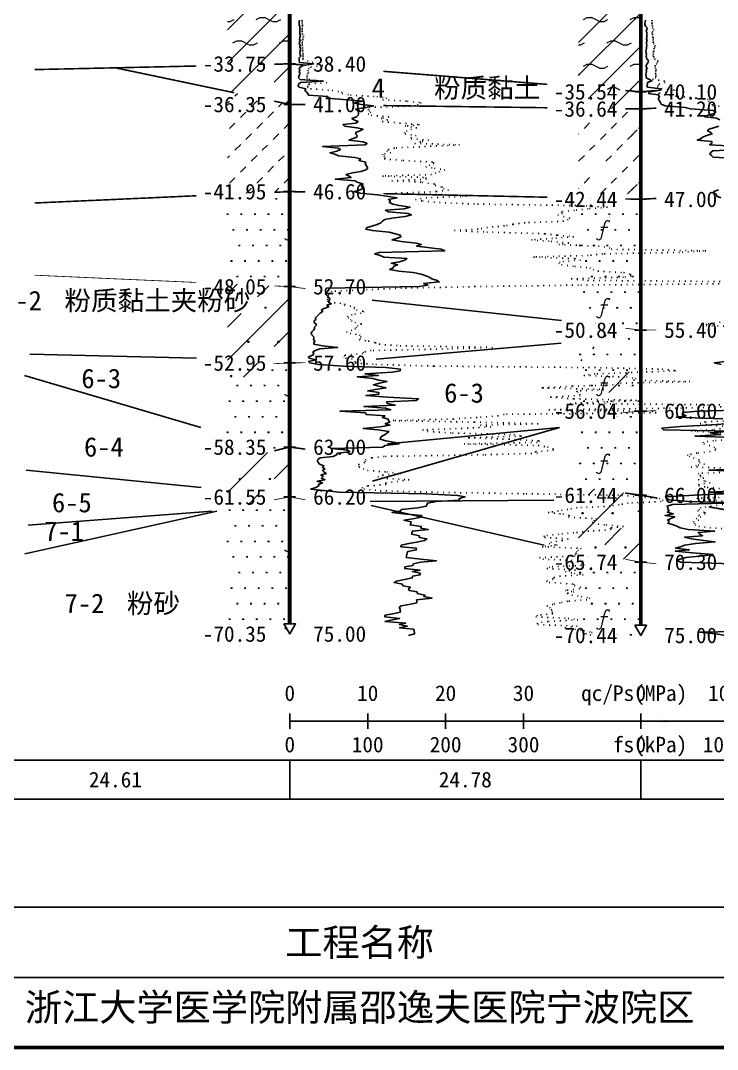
# Model space of a CAD drawing. Extents: x -37 to 3540, y -1485 to 297.
# Drawn here: x 2233.9 to 2323.4, y 14.8 to 146.9 of the extents above; entities that cross this region are included whole.
import ezdxf
from ezdxf.enums import TextEntityAlignment as Align

# ---------------------------------------------------------------- set-up
doc = ezdxf.new("R2010")
doc.units = 0
doc.linetypes.add('DOT', pattern=[6.35, 0, -6.35])
doc.layers.get('0').update_dxf_attribs({"linetype": 'CONTINUOUS'})
for name, color, linetype in [('CURVE', 200, 'CONTINUOUS'), ('FRAME', 7, 'CONTINUOUS'), ('HOLE', 41, 'CONTINUOUS'), ('RULER', 7, 'CONTINUOUS'), ('STRATUM', 241, 'CONTINUOUS')]:
    doc.layers.add(name, color=color, linetype=linetype)
doc.layers.add('HATCH', color=7, linetype='CONTINUOUS', lineweight=13)
doc.styles.add('ST', font='')
doc.styles.get('ST').set_extended_font_data('SimSun')
pattern_1 = [(45, (2148.7487, 0), (-2.12132, 2.12132), [10, 0]), (26.565, (2149.8228, -0.2536), (5.999823, 5.999812), [0.567, -12.849]), (0, (2149.256, -0.2536), (0, 6), [0.567, -5.433]), (26.565, (2147.1674, 0), (5.999823, 5.999812), [0.567, -12.849]), (0, (2147.6745, 0.2536), (0, 6), [0.567, -5.433]), (153.435, (2149.2558, -0.2536), (-5.999818, -5e-06), [1.134, -12.2826]), (26.565, (2152.8228, 2.7464), (5.999823, 5.999812), [0.567, -12.849]), (0, (2152.256, 2.7464), (0, 6), [0.567, -5.433]), (26.565, (2150.1674, 3), (5.999823, 5.999812), [0.567, -12.849]), (0, (2150.6745, 3.2536), (0, 6), [0.567, -5.433]), (153.435, (2152.2558, 2.7464), (-5.999818, -5e-06), [1.134, -12.2826])]
pattern_2 = [(45, (2148.7487, 0), (-4.24264, 4.24264), [10, 0]), (45, (2149.8097, -3.182), (-2.12132, 6.36396), [3, -3])]
pattern_3 = [(45, (2148.7487, 0), (-6e-07, 6.99998), [0.9473, -8.9522]), (45, (2150.1487, 1.4), (-6e-07, 6.99998), [0.9869, -8.9126]), (45, (2151.5487, 2.8), (-6e-07, 6.99998), [1.06018, -8.83931]), (45, (2152.9487, 4.2), (-6e-07, 6.99998), [0.94918, -8.95032]), (45, (2154.3487, 5.6), (-6e-07, 6.99998), [1.0365, -8.863]), (45, (2152.2487, 0), (-6e-07, 6.99998), [1.01335, -8.88615]), (45, (2153.6487, 1.4), (-6e-07, 6.99998), [1.07896, -12.12037]), (45, (2155.0487, 2.8), (-6e-07, 6.99998), [0.99882, -8.90067]), (45, (2149.4487, 4.2), (-4e-07, 6.99998), [1.05533, -8.84416]), (45, (2150.8487, 5.6), (-4e-07, 6.99998), [1.0365, -8.863])]
pattern_4 = [(82.875, (2147.914, -1.206), (0.000369, 10.0001764), [0.0893, -80.5337]), (143.13, (2148.015, -1.2818), (-29.999964, 20.000054), [0.12627, -49.87373]), (172.875, (2148.1923, -1.304), (-70.000246, 9.99966), [0.17857, -80.44443]), (206.565, (2148.3707, -1.2147), (-9.999705, -9.99969), [0.19954, -22.16046]), (243.435, (2148.46, -1.0363), (9e-06, -9.9997), [0.19954, -22.16146]), (255.964, (2148.5493, -0.679), (-0.0002, -9.9995), [0.36813, -40.86287]), (255.964, (2148.8593, 0.561), (-0.0002, -9.9995), [1.2784, -39.9526]), (255.964, (2148.9278, 0.835), (-0.0002, -9.9995), [0.28235, -40.94865]), (216.87, (2149.118, 1.0892), (-9.999982, -10.000018), [0.12627, -49.87373]), (243.435, (2149.017, 1.0135), (9e-06, -9.9997), [0.19954, -22.16146]), (206.565, (2149.2965, 1.1785), (-9.999705, -9.99969), [0.19954, -22.16046]), (172.875, (2149.4737, 1.1563), (-70.000246, 9.99966), [0.17857, -80.44443]), (143.13, (2149.5747, 1.0806), (-29.999964, 20.000054), [0.12627, -49.87373]), (82.875, (2149.5636, 0.992), (0.000369, 10.0001764), [0.0893, -80.5337]), (0, (2148.419, 0.34), (0, 10), [0.89286, -9.10714]), (0, (2148.7737, 0), (1, 2), [0, -1.75]), (0, (2148.7487, 0.025), (1, 2), [0, -1.75]), (0, (2148.7487, 0), (1, 2), [0, -1.75]), (0, (2148.7237, 0), (1, 2), [0, -1.75]), (0, (2148.7487, -0.025), (1, 2), [0, -1.75])]
pattern_5 = [(82.875, (2146.9125, -2.6533), (0.000812, 22.00039), [0.1964, -177.1742]), (143.13, (2147.1348, -2.82), (-65.99992, 44.00012), [0.2778, -109.7222]), (172.875, (2147.5246, -2.8687), (-154.00054, 21.999253), [0.3929, -176.9777]), (206.565, (2147.917, -2.672), (-21.99935, -21.9993), [0.439, -48.753]), (243.435, (2148.114, -2.28), (2e-05, -21.99933), [0.439, -48.7552]), (255.964, (2148.31, -1.494), (-0.00044, -21.9989), [0.8099, -89.8983]), (255.964, (2148.992, 1.2344), (-0.00044, -21.9989), [2.8124, -87.8958]), (255.964, (2149.1427, 1.837), (-0.00044, -21.9989), [0.6212, -90.087]), (216.87, (2149.5613, 2.3963), (-21.99996, -22.00004), [0.2778, -109.7222]), (243.435, (2149.339, 2.23), (2e-05, -21.99933), [0.439, -48.7552]), (206.565, (2149.954, 2.593), (-21.99935, -21.9993), [0.439, -48.753]), (172.875, (2150.3437, 2.544), (-154.00054, 21.999253), [0.3929, -176.9777]), (143.13, (2150.566, 2.3772), (-65.99992, 44.00012), [0.2778, -109.7222]), (82.875, (2150.5416, 2.1823), (0.000812, 22.00039), [0.1964, -177.1742]), (0, (2148.023, 0.748), (0, 22), [1.9643, -20.0357]), (0, (2148.8037, 0), (2.2, 4.4), [0, -3.85]), (0, (2148.7487, 0.055), (2.2, 4.4), [0, -3.85]), (0, (2148.7487, 0), (2.2, 4.4), [0, -3.85]), (0, (2148.6937, 0), (2.2, 4.4), [0, -3.85]), (0, (2148.7487, -0.055), (2.2, 4.4), [0, -3.85])]

# ---------------------------------------------------------------- blocks, each defined once
blk = doc.blocks.new('图签_A3长')
for p, q in [((0, 18), (-380, 18)), ((-320, 9), (0, 9)), ((-380, 0), (0, 0))]:
    blk.add_line(p, q)
at = {"style": 'ST'}
blk.add_text('工程名称', height=3.5, dxfattribs=at).set_placement((-271.3, 13.5), align=Align.MIDDLE_CENTER)
for tag, p in [('01＿单位名称', (-349.98, 8.36)), ('02＿工程名称', (-271.3, 5.16)), ('04＿工程编号', (-176.51, 4.65)), ('05＿日期', (-35.59, 4.65)), ('06＿图号', (-11.16, 4.91))]:
    blk.add_attdef(tag, text='', height=3.5, dxfattribs=at).set_placement(p, align=Align.MIDDLE_CENTER)
at = {"style": 'ST', "width": 0.85}
blk.add_attdef('03＿图件名称', text='', height=3, dxfattribs=at).set_placement((-205.49, 5.05), align=Align.MIDDLE_CENTER)
blk = doc.blocks.new('Arrow')
for points in [[(-3.984779, 0.348623), (0, 0), (-3.189535, 0)], [(-3.189535, 0), (0, 0), (-3.984779, -0.348623)]]:
    blk.add_solid(points)

msp = doc.modelspace()

# ---------------------------------------------------------------- hatches: boundary and pattern name
at = {"layer": 'HATCH'}
h = msp.add_hatch(dxfattribs=at)
h.set_pattern_fill('YNNT', color=251, style=0)
h.set_pattern_definition(pattern_1)
h.paths.add_polyline_path([(2268.49, 150.7), (2260.49, 152.06), (2260.49, 141.12), (2268.49, 141.3)])
h.paths.add_polyline_path([(2256.42, 139.81), (2265.98, 139.81), (2265.98, 142.75), (2256.42, 142.75)], flags=9)
h.paths.add_polyline_path([(2256.42, 149.21), (2265.98, 149.21), (2265.98, 152.15), (2256.42, 152.15)], flags=9)
h = msp.add_hatch(dxfattribs=at)
h.set_pattern_fill('YNNT', color=251, style=0)
h.set_pattern_definition(pattern_1)
h.paths.add_polyline_path([(2313.54, 151.72), (2305.54, 151.54), (2305.54, 138.35), (2313.54, 137.72)])
h.paths.add_polyline_path([(2301.47, 136.23), (2311.03, 136.23), (2311.03, 139.16), (2301.47, 139.16)], flags=9)
h.paths.add_polyline_path([(2301.47, 150.23), (2311.03, 150.23), (2311.03, 153.16), (2301.47, 153.16)], flags=9)
h = msp.add_hatch(dxfattribs=at)
h.set_pattern_fill('FZNT', color=32, style=0)
h.set_pattern_definition(pattern_2)
h.paths.add_polyline_path([(2268.49, 141.3), (2260.49, 141.12), (2260.49, 137.78), (2268.49, 136.1)])
h.paths.add_polyline_path([(2256.42, 134.61), (2265.98, 134.61), (2265.98, 137.55), (2256.42, 137.55)], flags=9)
h.paths.add_polyline_path([(2256.42, 139.81), (2265.98, 139.81), (2265.98, 142.75), (2256.42, 142.75)], flags=9)
h = msp.add_hatch(dxfattribs=at)
h.set_pattern_fill('FZNT', color=32, style=0)
h.set_pattern_definition(pattern_2)
h.paths.add_polyline_path([(2313.54, 137.72), (2305.54, 138.35), (2305.54, 135.62), (2313.54, 135.52)])
h.paths.add_polyline_path([(2301.47, 134.03), (2311.03, 134.03), (2311.03, 136.96), (2301.47, 136.96)], flags=9)
h.paths.add_polyline_path([(2301.47, 136.23), (2311.03, 136.23), (2311.03, 139.16), (2301.47, 139.16)], flags=9)
h = msp.add_hatch(dxfattribs=at)
h.set_pattern_fill('NZFT', color=52, style=0)
h.set_pattern_definition(pattern_3)
h.paths.add_polyline_path([(2268.49, 136.1), (2260.49, 137.78), (2260.49, 124.54), (2268.49, 124.9)])
h.paths.add_polyline_path([(2256.42, 123.41), (2265.98, 123.41), (2265.98, 126.35), (2256.42, 126.35)], flags=9)
h.paths.add_polyline_path([(2256.42, 134.61), (2265.98, 134.61), (2265.98, 137.55), (2256.42, 137.55)], flags=9)
h = msp.add_hatch(dxfattribs=at)
h.set_pattern_fill('NZFT', color=52, style=0)
h.set_pattern_definition(pattern_3)
h.paths.add_polyline_path([(2313.54, 135.52), (2305.54, 135.62), (2305.54, 124.09), (2313.54, 123.92)])
h.paths.add_polyline_path([(2301.48, 122.43), (2311.03, 122.43), (2311.03, 125.33), (2301.48, 125.33)], flags=9)
h.paths.add_polyline_path([(2301.47, 134.03), (2311.03, 134.03), (2311.03, 136.96), (2301.47, 136.96)], flags=9)
h = msp.add_hatch(dxfattribs=at)
h.set_pattern_fill('FS', color=142, style=0)
h.set_pattern_definition(pattern_4)
h.paths.add_polyline_path([(2268.49, 124.9), (2260.49, 124.54), (2260.49, 113.06), (2268.49, 112.7)])
h.paths.add_polyline_path([(2256.42, 111.21), (2265.98, 111.21), (2265.98, 114.15), (2256.42, 114.15)], flags=9)
h.paths.add_polyline_path([(2256.42, 123.41), (2265.98, 123.41), (2265.98, 126.35), (2256.42, 126.35)], flags=9)
h = msp.add_hatch(dxfattribs=at)
h.set_pattern_fill('FS', color=142, style=0)
h.set_pattern_definition(pattern_4)
h.paths.add_polyline_path([(2313.54, 123.92), (2305.54, 124.09), (2305.54, 108.11), (2313.54, 107.12)])
h.paths.add_polyline_path([(2301.47, 105.63), (2311.03, 105.63), (2311.03, 108.56), (2301.47, 108.56)], flags=9)
h.paths.add_polyline_path([(2301.48, 122.43), (2311.03, 122.43), (2311.03, 125.33), (2301.48, 125.33)], flags=9)
h = msp.add_hatch(dxfattribs=at)
h.set_pattern_fill('FZNT', color=32, style=0)
h.set_pattern_definition(pattern_2)
h.paths.add_polyline_path([(2268.49, 112.7), (2260.49, 113.06), (2260.49, 100.43), (2268.49, 102.9)])
h.paths.add_polyline_path([(2238.74, 108.47), (2265.42, 108.47), (2265.42, 113.41), (2238.74, 113.41)], flags=9)
h.paths.add_polyline_path([(2256.42, 101.41), (2265.98, 101.41), (2265.98, 104.35), (2256.42, 104.35)], flags=9)
h.paths.add_polyline_path([(2256.42, 111.21), (2265.98, 111.21), (2265.98, 114.15), (2256.42, 114.15)], flags=9)
h = msp.add_hatch(dxfattribs=at)
h.set_pattern_fill('FS', color=32, scale=2.2, style=0)
h.set_pattern_definition(pattern_5)
h.paths.add_polyline_path([(2268.49, 112.7), (2260.49, 113.06), (2260.49, 100.43), (2268.49, 102.9)])
h.paths.add_polyline_path([(2238.74, 108.47), (2265.42, 108.47), (2265.42, 113.41), (2238.74, 113.41)], flags=9)
h.paths.add_polyline_path([(2256.42, 101.41), (2265.98, 101.41), (2265.98, 104.35), (2256.42, 104.35)], flags=9)
h.paths.add_polyline_path([(2256.42, 111.21), (2265.98, 111.21), (2265.98, 114.15), (2256.42, 114.15)], flags=9)
h = msp.add_hatch(dxfattribs=at)
h.set_pattern_fill('FS', color=142, style=0)
h.set_pattern_definition(pattern_4)
h.paths.add_polyline_path([(2313.54, 107.12), (2305.54, 108.11), (2305.54, 101.4), (2313.54, 96.72)])
h.paths.add_polyline_path([(2301.47, 105.63), (2311.03, 105.63), (2311.03, 108.56), (2301.47, 108.56)], flags=9)
h = msp.add_hatch(dxfattribs=at)
h.set_pattern_fill('SZFT', color=142, scale=2.2, style=0)
h.set_pattern_definition([(45, (2148.749, 0), (-2e-06, 15.39996), [4.3383, -17.4406]), (45, (2154.937, 6.223), (-2e-06, 15.39996), [4.3861, -17.3928]), (45, (2159.897, 11.181), (-2e-06, 15.39996), [3.9899, -17.7889]), (26.565, (2148.749, 7.7), (15.4, 15.4), [0.2123, -34.2231]), (36.8699, (2150.2887, 9.24), (15.4, 15.4), [0.435, -76.565]), (315, (2156.449, 15.347), (15.39996, 3e-06), [0.0727, -21.7062]), (26.565, (2156.449, 0), (15.4, 15.4), [0.3184, -34.117]), (26.565, (2157.989, 1.54), (15.4, 15.4), [0.2316, -34.2038]), (90, (2158.759, 2.31), (-15.4, -1e-06), [0.0633, -15.3367]), (26.565, (2159.529, 3.08), (15.4, 15.4), [0.2002, -68.6707]), (36.8699, (2161.0687, 4.62), (15.4, 15.4), [0.2435, -76.7565]), (45, (2162.609, 6.16), (-5e-07, 15.39996), [0.24, -21.5388]), (315, (2163.96, 7.805), (15.39996, 3e-06), [0.0727, -21.7062]), (36.8699, (2151.8287, 10.78), (15.4, 15.4), [0.2249, -76.7751]), (53.1301, (2153.3687, 12.32), (30.8, 46.2), [0.2956, -76.7044]), (53.1301, (2154.9087, 13.86), (30.8, 46.2), [0.2777, -76.7223])])
h.paths.add_polyline_path([(2313.54, 107.12), (2305.54, 108.11), (2305.54, 101.4), (2313.54, 96.72)])
h.paths.add_polyline_path([(2301.47, 105.63), (2311.03, 105.63), (2311.03, 108.56), (2301.47, 108.56)], flags=9)
h = msp.add_hatch(dxfattribs=at)
h.set_pattern_fill('FS', color=142, style=0)
h.set_pattern_definition(pattern_4)
h.paths.add_polyline_path([(2268.49, 102.9), (2260.49, 100.43), (2260.49, 90.17), (2268.49, 92.1)])
h.paths.add_polyline_path([(2256.42, 90.61), (2265.98, 90.61), (2265.98, 93.55), (2256.42, 93.55)], flags=9)
h = msp.add_hatch(dxfattribs=at)
h.set_pattern_fill('FS', color=142, style=0)
h.set_pattern_definition(pattern_4)
h.paths.add_polyline_path([(2313.54, 96.72), (2305.54, 101.4), (2305.54, 87.01), (2313.54, 85.92)])
h.paths.add_polyline_path([(2301.47, 84.43), (2311.03, 84.43), (2311.03, 87.36), (2301.47, 87.36)], flags=9)
h.paths.add_polyline_path([(2301.47, 95.23), (2311.03, 95.23), (2311.03, 98.16), (2301.47, 98.16)], flags=9)
h = msp.add_hatch(dxfattribs=at)
h.set_pattern_fill('FZNT', color=32, style=0)
h.set_pattern_definition(pattern_2)
h.paths.add_polyline_path([(2268.49, 92.1), (2260.49, 90.17), (2260.49, 84.2), (2268.49, 85.7)])
h.paths.add_polyline_path([(2256.42, 84.21), (2265.98, 84.21), (2265.98, 87.15), (2256.42, 87.15)], flags=9)
h.paths.add_polyline_path([(2256.42, 90.61), (2265.98, 90.61), (2265.98, 93.55), (2256.42, 93.55)], flags=9)
h = msp.add_hatch(dxfattribs=at)
h.set_pattern_fill('FS', color=32, scale=2.2, style=0)
h.set_pattern_definition(pattern_5)
h.paths.add_polyline_path([(2268.49, 92.1), (2260.49, 90.17), (2260.49, 84.2), (2268.49, 85.7)])
h.paths.add_polyline_path([(2256.42, 84.21), (2265.98, 84.21), (2265.98, 87.15), (2256.42, 87.15)], flags=9)
h.paths.add_polyline_path([(2256.42, 90.61), (2265.98, 90.61), (2265.98, 93.55), (2256.42, 93.55)], flags=9)
h = msp.add_hatch(dxfattribs=at)
h.set_pattern_fill('FZNT', color=32, style=0)
h.set_pattern_definition(pattern_2)
h.paths.add_polyline_path([(2313.54, 85.92), (2305.54, 87.01), (2305.54, 78.81), (2313.54, 77.32)])
h.paths.add_polyline_path([(2301.47, 75.83), (2311.03, 75.83), (2311.03, 78.76), (2301.47, 78.76)], flags=9)
h.paths.add_polyline_path([(2301.47, 84.43), (2311.03, 84.43), (2311.03, 87.36), (2301.47, 87.36)], flags=9)
h = msp.add_hatch(dxfattribs=at)
h.set_pattern_fill('FS', color=32, scale=2.2, style=0)
h.set_pattern_definition(pattern_5)
h.paths.add_polyline_path([(2313.54, 85.92), (2305.54, 87.01), (2305.54, 78.81), (2313.54, 77.32)])
h.paths.add_polyline_path([(2301.47, 75.83), (2311.03, 75.83), (2311.03, 78.76), (2301.47, 78.76)], flags=9)
h.paths.add_polyline_path([(2301.47, 84.43), (2311.03, 84.43), (2311.03, 87.36), (2301.47, 87.36)], flags=9)
h = msp.add_hatch(dxfattribs=at)
h.set_pattern_fill('FS', color=142, style=0)
h.set_pattern_definition(pattern_4)
h.paths.add_polyline_path([(2268.49, 85.7), (2260.49, 84.2), (2260.49, 68.1), (2268.49, 68.1), (2267.74, 69.4), (2268.49, 69.4)])
h.paths.add_polyline_path([(2256.42, 66.61), (2265.98, 66.61), (2265.98, 69.55), (2256.42, 69.55)], flags=9)
h.paths.add_polyline_path([(2256.42, 84.21), (2265.98, 84.21), (2265.98, 87.15), (2256.42, 87.15)], flags=9)
h = msp.add_hatch(dxfattribs=at)
h.set_pattern_fill('FS', color=142, style=0)
h.set_pattern_definition(pattern_4)
h.paths.add_polyline_path([(2313.54, 77.32), (2305.54, 78.81), (2305.54, 67.92), (2313.54, 67.92), (2312.79, 69.22), (2313.54, 69.22)])
h.paths.add_polyline_path([(2301.47, 66.43), (2311.03, 66.43), (2311.03, 69.36), (2301.47, 69.36)], flags=9)
h.paths.add_polyline_path([(2301.47, 75.83), (2311.03, 75.83), (2311.03, 78.76), (2301.47, 78.76)], flags=9)

# ---------------------------------------------------------------- linework, layer by layer
at = {"layer": 'CURVE', "color": 30, "linetype": 'Continuous'}
for points in [[(2269.72, 146.9), (2269.71, 146.7), (2269.71, 146.5), (2269.71, 146.3), (2269.77, 146.1), (2269.76, 145.9), (2269.76, 145.7), (2269.76, 145.5), (2269.77, 145.3), (2269.79, 145.1), (2269.86, 144.9), (2269.8, 144.7), (2269.74, 144.5), (2269.81, 144.3), (2269.72, 144.1), (2269.7, 143.9), (2269.81, 143.7), (2269.79, 143.5), (2269.85, 143.3), (2269.83, 143.1), (2269.81, 142.9), (2269.79, 142.7), (2269.81, 142.5), (2269.92, 142.3), (2269.71, 142.1), (2269.71, 141.9), (2269.71, 141.7), (2269.73, 141.5), (2271.57, 141.3), (2270.21, 141.1), (2269.82, 140.9), (2269.69, 140.7), (2269.78, 140.5), (2269.68, 140.3), (2269.79, 140.1), (2269.75, 139.9), (2269.65, 139.7), (2269.62, 139.5), (2269.82, 139.3), (2272.79, 139.1), (2269.85, 138.9), (2269.62, 138.7), (2269.56, 138.5), (2269.71, 138.3), (2270.53, 138.1), (2270.44, 137.9), (2270.65, 137.7), (2270.8, 137.5), (2270.91, 137.3), (2273.39, 137.1), (2273.21, 136.9), (2275.9, 136.7), (2277.82, 136.5), (2276.66, 136.3), (2277.69, 136.1), (2279.25, 135.9), (2278.2, 135.7), (2276.93, 135.5), (2277.22, 135.3), (2277.3, 135.1), (2277.3, 134.9), (2277.28, 134.7), (2277.05, 134.5), (2276.47, 134.3), (2276.69, 134.1), (2277.25, 133.9), (2276.98, 133.7), (2275.31, 133.5), (2275.52, 133.3), (2277.11, 133.1), (2277.89, 132.9), (2277.48, 132.7), (2276.95, 132.5), (2276.98, 132.3), (2277.13, 132.1), (2277.09, 131.9), (2276.48, 131.7), (2276.08, 131.5), (2277.9, 131.3), (2278.41, 131.1), (2278.17, 130.9), (2272.69, 130.7), (2274.69, 130.5), (2275, 130.3), (2274.51, 130.1), (2273.66, 129.9), (2274.28, 129.7), (2274.74, 129.5), (2276.83, 129.3), (2277.6, 129.1), (2277.36, 128.9), (2278.25, 128.7), (2278.15, 128.5), (2278.3, 128.3), (2278.39, 128.1), (2278.5, 127.9), (2278.26, 127.7), (2277.61, 127.5), (2276.55, 127.3), (2275.69, 127.1), (2276.1, 126.9), (2276.36, 126.7), (2274.33, 126.5), (2276.9, 126.3), (2277.12, 126.1), (2277.88, 125.9), (2277.77, 125.7), (2277.74, 125.5), (2277.93, 125.3), (2277.45, 125.1), (2276.77, 124.9), (2277.46, 124.7), (2279.76, 124.5), (2280.91, 124.3), (2282.26, 124.1), (2281.15, 123.9), (2281.4, 123.7), (2281.28, 123.5), (2281.73, 123.3), (2282.51, 123.1), (2283.94, 122.9), (2283.18, 122.7), (2280.76, 122.5), (2281.12, 122.3), (2283.69, 122.1), (2284.1, 121.9), (2283.3, 121.7), (2281.59, 121.5), (2280.71, 121.3), (2280.38, 121.1), (2280.18, 120.9), (2279.7, 120.7), (2279.13, 120.5), (2278.42, 120.3), (2278.23, 120.1), (2279.09, 119.9), (2281.23, 119.7), (2282.07, 119.5), (2282.67, 119.3), (2282.76, 119.1), (2282.17, 118.9), (2281.62, 118.7), (2282.8, 118.5), (2284.7, 118.3), (2285.36, 118.1), (2284.77, 117.9), (2286.52, 117.7), (2287.94, 117.5), (2288.38, 117.3), (2279.97, 117.1), (2279.4, 116.9), (2280.1, 116.7), (2280.56, 116.5), (2283.52, 116.3), (2283.24, 116.1), (2282.59, 115.9), (2281.53, 115.7), (2282.32, 115.5), (2281.82, 115.3), (2281.77, 115.1), (2281.31, 114.9), (2282.48, 114.7), (2284.31, 114.5), (2285.34, 114.3), (2285.96, 114.1), (2286.36, 113.9), (2286.71, 113.7), (2287.4, 113.5), (2287.68, 113.3), (2285.66, 113.1), (2286.21, 112.9), (2285.11, 112.7), (2273.22, 112.5), (2273.09, 112.3), (2273.08, 112.1), (2273.14, 111.9), (2273.1, 111.7), (2273.28, 111.5), (2273.49, 111.3), (2273.64, 111.1), (2273.53, 110.9), (2273.46, 110.7), (2273.82, 110.5), (2273.25, 110.3), (2273.5, 110.1), (2272.9, 109.9), (2272.54, 109.7), (2272.7, 109.5), (2272.37, 109.3), (2272.17, 109.1), (2272, 108.9), (2271.78, 108.7), (2271.83, 108.5), (2271.64, 108.3), (2271.62, 108.1), (2271.88, 107.9), (2271.86, 107.7), (2271.66, 107.5), (2271.65, 107.3), (2271.52, 107.1), (2271.33, 106.9), (2271.24, 106.7), (2271.32, 106.5), (2271.53, 106.3), (2271.57, 106.1), (2271.53, 105.9), (2271.72, 105.7), (2271.59, 105.5), (2271.58, 105.3), (2272.68, 105.1), (2274.63, 104.9), (2272.33, 104.7), (2271.74, 104.5), (2271.47, 104.3), (2271.59, 104.1), (2271.44, 103.9), (2270.89, 103.7), (2270.98, 103.5), (2271.85, 103.3), (2270.91, 103.1), (2271.06, 102.9), (2272.21, 102.7), (2275.35, 102.5), (2280.8, 102.3), (2282.72, 102.1), (2282.67, 101.9), (2281.61, 101.7), (2278.16, 101.5), (2279.85, 101.3), (2277.16, 101.1), (2279.14, 100.9), (2279.94, 100.7), (2280.97, 100.5), (2280.01, 100.3), (2279.22, 100.1), (2279.94, 99.9), (2280.84, 99.7), (2279.49, 99.5), (2278.49, 99.3), (2279.93, 99.1), (2279.9, 98.9), (2278.28, 98.7), (2281.04, 98.5), (2284.99, 98.3), (2284.7, 98.1), (2280.92, 97.9), (2281.04, 97.7), (2282.03, 97.5), (2278.03, 97.3), (2280.78, 97.1), (2281.44, 96.9), (2274.94, 96.7), (2278.19, 96.5), (2278.3, 96.3), (2280.72, 96.1), (2280.37, 95.9), (2281.12, 95.7), (2281.18, 95.5), (2281.32, 95.3), (2280.74, 95.1), (2281.34, 94.9), (2280.09, 94.7), (2277.92, 94.5), (2279.78, 94.3), (2281.22, 94.1), (2280.96, 93.9), (2280.75, 93.7), (2280.3, 93.5), (2280.15, 93.3), (2280.1, 93.1), (2280.8, 92.9), (2282.02, 92.7), (2282.49, 92.5), (2280.75, 92.3), (2280.4, 92.1), (2273.95, 91.9), (2275.91, 91.7), (2276.21, 91.5), (2274.63, 91.3), (2274.49, 91.1), (2274.05, 90.9), (2272.4, 90.7), (2272.1, 90.5), (2272.06, 90.3), (2272.12, 90.1), (2272.31, 89.9), (2272.87, 89.7), (2272.68, 89.5), (2272.99, 89.3), (2272.69, 89.1), (2272.85, 88.9), (2273.17, 88.7), (2272.48, 88.5), (2272.78, 88.3), (2272.55, 88.1), (2273, 87.9), (2271.99, 87.7), (2272.68, 87.5), (2272.17, 87.3), (2272.2, 87.1), (2271.84, 86.9), (2271.19, 86.7), (2273.24, 86.5), (2274.82, 86.3), (2285.94, 86.1), (2290.03, 85.9), (2290.98, 85.7), (2290.25, 85.5), (2290.27, 85.3), (2287.26, 85.1), (2286.15, 84.9), (2286.06, 84.7), (2285.99, 84.5), (2284.91, 84.3), (2282.81, 84.1), (2282.72, 83.9), (2281.63, 83.7), (2283.49, 83.5), (2285.42, 83.3), (2285.37, 83.1), (2284.29, 82.9), (2283.13, 82.7), (2284.04, 82.5), (2284.04, 82.3), (2283.92, 82.1), (2285.36, 81.9), (2285.32, 81.7), (2286.26, 81.5), (2284.22, 81.3), (2284.16, 81.1), (2284.15, 80.9), (2285.13, 80.7), (2285.11, 80.5), (2286.08, 80.3), (2285.79, 80.1), (2284.8, 79.9), (2283.79, 79.7), (2282.77, 79.5), (2282.75, 79.3), (2284.75, 79.1), (2284.72, 78.9), (2283.62, 78.7), (2283.56, 78.5), (2283.52, 78.3), (2283.48, 78.1), (2283.44, 77.9), (2285.3, 77.7), (2287.31, 77.5), (2285.29, 77.3), (2284.34, 77.1), (2284.3, 76.9), (2283.27, 76.7), (2283.24, 76.5), (2285.21, 76.3), (2284.24, 76.1), (2285.24, 75.9), (2285.24, 75.7), (2284.22, 75.5), (2284.21, 75.3), (2283.21, 75.1), (2282.2, 74.9), (2281.88, 74.7), (2282.95, 74.5), (2282.98, 74.3), (2283.98, 74.1), (2283.74, 73.9), (2283.81, 73.7), (2284.83, 73.5), (2284.84, 73.3), (2285.84, 73.1), (2285.7, 72.9), (2286.75, 72.7), (2284.77, 72.5), (2284.78, 72.3), (2284.78, 72.1), (2283.78, 71.9), (2282.78, 71.7), (2282.53, 71.5), (2282.64, 71.3), (2282.67, 71.1), (2282.69, 70.9), (2281.7, 70.7), (2280.7, 70.5), (2280.68, 70.3), (2282.61, 70.1), (2281.65, 69.9), (2280.69, 69.7), (2283.37, 69.5), (2282.56, 69.3), (2283.57, 69.1), (2282.58, 68.9), (2284.38, 68.7), (2284.46, 68.5), (2284.49, 68.3), (2284.51, 68.1), (2283.72, 67.9)], [(2314.14, 146.92), (2314.11, 146.72), (2314.06, 146.52), (2314.07, 146.32), (2314.17, 146.12), (2314.36, 145.92), (2314.33, 145.72), (2314.24, 145.52), (2314.31, 145.32), (2314.3, 145.12), (2314.33, 144.92), (2314.31, 144.72), (2314.27, 144.52), (2314.35, 144.32), (2314.27, 144.12), (2314.28, 143.92), (2314.31, 143.72), (2314.29, 143.52), (2314.27, 143.32), (2314.24, 143.12), (2314.18, 142.92), (2314.21, 142.72), (2314.26, 142.52), (2314.25, 142.32), (2314.27, 142.12), (2314.32, 141.92), (2314.53, 141.72), (2314.47, 141.52), (2314.35, 141.32), (2314.23, 141.12), (2314.24, 140.92), (2314.35, 140.72), (2314.22, 140.52), (2314.27, 140.32), (2314.22, 140.12), (2314.19, 139.92), (2314.24, 139.72), (2314.24, 139.52), (2314.56, 139.32), (2314.97, 139.12), (2314.38, 138.92), (2314.38, 138.72), (2314.33, 138.52), (2314.38, 138.32), (2316.05, 138.12), (2316.09, 137.92), (2314.67, 137.72), (2314.55, 137.52), (2315.78, 137.32), (2315.95, 137.12), (2315.83, 136.92), (2315.82, 136.72), (2316, 136.52), (2316.09, 136.32), (2316.16, 136.12), (2316.68, 135.92), (2319.25, 135.72), (2319.9, 135.52), (2322.85, 135.32), (2323.19, 135.12), (2323.02, 134.92), (2322.18, 134.72), (2321.74, 134.52), (2323.27, 134.32), (2323.67, 134.12)], [(2323.56, 133.32), (2323.03, 133.12), (2322.29, 132.92), (2322.11, 132.72), (2322.46, 132.52), (2322.69, 132.32), (2322.01, 132.12), (2321.54, 131.92), (2321.3, 131.72), (2320.78, 131.52), (2322.66, 131.32), (2322.65, 131.12), (2322.36, 130.92), (2325.52, 130.72)], [(2326.17, 130.32), (2322.79, 130.12), (2322.54, 129.92), (2322.41, 129.72), (2322.61, 129.52), (2322.83, 129.32), (2326.62, 129.12)], [(2323.51, 125.12), (2322.91, 124.92), (2322.95, 124.72), (2323.25, 124.52), (2323.29, 124.32), (2323.81, 124.12)], [(2324.74, 103.12), (2322.97, 102.92), (2323.84, 102.72)], [(2328.85, 96.92), (2320.88, 96.72), (2318.96, 96.52), (2318.83, 96.32), (2319.35, 96.12), (2318.12, 95.92), (2324.05, 95.72)], [(2325.15, 95.12), (2321.97, 94.92), (2318.64, 94.72), (2316.24, 94.52), (2316.45, 94.32), (2325.1, 94.12), (2322.45, 93.92), (2323.81, 93.72), (2320.5, 93.52), (2325.43, 93.32)], [(2326.16, 89.32), (2322.31, 89.12), (2327.95, 88.92)], [(2326.34, 86.52), (2322.45, 86.32), (2325.02, 86.12), (2320.45, 85.92), (2316.69, 85.72), (2316.81, 85.52), (2317.18, 85.32), (2319.71, 85.12), (2325.9, 84.92), (2317.61, 84.72), (2316.91, 84.52), (2317.01, 84.32), (2317.01, 84.12), (2317.2, 83.92), (2316.94, 83.72), (2317.71, 83.52), (2316.66, 83.32), (2317.9, 83.12), (2317.38, 82.92), (2316.97, 82.72), (2317.21, 82.52), (2317.01, 82.32), (2317.72, 82.12), (2318.27, 81.92), (2318.59, 81.72), (2319.62, 81.52), (2323.03, 81.32), (2320.9, 81.12), (2321.13, 80.92), (2321.46, 80.72), (2319.16, 80.52), (2320.04, 80.32), (2321.59, 80.12), (2323.07, 79.92), (2320.61, 79.72), (2319.14, 79.52), (2318.76, 79.32), (2318, 79.12), (2319.76, 78.92), (2317.97, 78.72), (2320.19, 78.52), (2322.82, 78.32), (2321.49, 78.12), (2319.33, 77.92), (2318.6, 77.72), (2318.14, 77.52), (2318.67, 77.32), (2325.25, 77.12)], [(2330.49, 68.52), (2321.1, 68.32), (2323.17, 68.12), (2324.41, 67.92)]]:
    msp.add_lwpolyline(points, dxfattribs=at)
at = {"layer": 'CURVE', "color": 100, "linetype": 'DOT', "ltscale": 0.1}
for points in [[(2270.08, 146.9), (2270.07, 146.7), (2270.09, 146.5), (2270.11, 146.3), (2270.12, 146.1), (2270.08, 145.9), (2270.08, 145.7), (2270.06, 145.5), (2270.08, 145.3), (2270.11, 145.1), (2270.26, 144.9), (2270.23, 144.7), (2270.15, 144.5), (2270.11, 144.3), (2270.08, 144.1), (2270.09, 143.9), (2270.1, 143.7), (2270.14, 143.5), (2270.14, 143.3), (2270.14, 143.1), (2270.13, 142.9), (2270.16, 142.7), (2270.22, 142.5), (2270.19, 142.3), (2270.16, 142.1), (2270.14, 141.9), (2270.75, 141.7), (2271.35, 141.5), (2271.98, 141.3), (2272.75, 141.1), (2271.12, 140.9), (2270.95, 140.7), (2270.82, 140.5), (2270.91, 140.3), (2270.87, 140.1), (2270.71, 139.9), (2270.7, 139.7), (2270.69, 139.5), (2270.98, 139.3), (2272.7, 139.1), (2273.25, 138.9), (2270.92, 138.7), (2270.81, 138.5), (2270.76, 138.3), (2271.16, 138.1), (2273.93, 137.9), (2275.12, 137.7), (2275.22, 137.5), (2276.28, 137.3), (2279.66, 137.1), (2280.94, 136.9), (2280.42, 136.7), (2283.59, 136.5), (2285.37, 136.3), (2284.98, 136.1), (2284.66, 135.9), (2278.22, 135.7), (2278.53, 135.5), (2278.63, 135.3), (2278.91, 135.1), (2278.53, 134.9), (2278.94, 134.7), (2281.22, 134.5), (2280.22, 134.3), (2281.06, 134.1), (2280.36, 133.9), (2282.62, 133.7), (2285.13, 133.5), (2283.29, 133.3), (2284.78, 133.1), (2284.11, 132.9), (2283.55, 132.7), (2283.22, 132.5), (2283.3, 132.3), (2284.72, 132.1), (2284.04, 131.9), (2284.07, 131.7), (2286.3, 131.5), (2285.29, 131.3), (2284.53, 131.1), (2290.29, 130.9), (2285.9, 130.7), (2281.96, 130.5), (2281.15, 130.3), (2280.96, 130.1), (2281.46, 129.9), (2280.38, 129.7), (2280.6, 129.5), (2280.77, 129.3), (2280.62, 129.1), (2283.03, 128.9), (2286.92, 128.7), (2286.97, 128.5), (2286.47, 128.3), (2285.95, 128.1), (2287.07, 127.9), (2288.39, 127.7), (2287.72, 127.5), (2287.25, 127.3), (2286.7, 127.1), (2280.4, 126.9), (2285.92, 126.7), (2286.04, 126.5), (2281.57, 126.3), (2285.48, 126.1), (2287.05, 125.9), (2287.14, 125.7), (2288.01, 125.5), (2288.23, 125.3), (2288.87, 125.1), (2287.3, 124.9), (2282.07, 124.7), (2288.42, 124.5), (2291.19, 124.3), (2286.08, 124.1), (2284.62, 123.9), (2285.51, 123.7), (2287.69, 123.5), (2292.59, 123.3), (2305.8, 123.1), (2309.25, 122.9), (2306.8, 122.7), (2305.04, 122.5), (2303.34, 122.3), (2303.48, 122.1), (2302.9, 121.9), (2303.63, 121.7), (2304.43, 121.5), (2304.21, 121.3), (2303.65, 121.1), (2298.69, 120.9), (2297.12, 120.7), (2296.04, 120.5), (2293.87, 120.3), (2292.65, 120.1), (2289.63, 119.9), (2293.77, 119.7), (2301.24, 119.5), (2302.84, 119.3), (2304.93, 119.1), (2302.21, 118.9), (2299.5, 118.7), (2302.02, 118.5), (2304.29, 118.3), (2303.01, 118.1), (2308.11, 117.9), (2309.48, 117.7), (2309.73, 117.5), (2321.87, 117.3), (2318.51, 117.1), (2308.66, 116.9), (2306.8, 116.7), (2299.79, 116.5), (2305.11, 116.3), (2305.82, 116.1), (2303.21, 115.9), (2303.01, 115.7), (2303.36, 115.5), (2305.06, 115.3), (2306.98, 115.1), (2307.43, 114.9), (2308.04, 114.7), (2311.34, 114.5), (2312.22, 114.3), (2312.29, 114.1), (2311.32, 113.9), (2304.62, 113.7), (2306.71, 113.5), (2330.17, 113.3)], [(2315, 146.92), (2314.97, 146.72), (2314.96, 146.52), (2315, 146.32), (2315.05, 146.12), (2315.05, 145.92), (2315.23, 145.72), (2315.09, 145.52), (2315.01, 145.32), (2315.03, 145.12), (2315.05, 144.92), (2315.12, 144.72), (2315.14, 144.52), (2315.15, 144.32), (2315.12, 144.12), (2315.17, 143.92), (2315.42, 143.72), (2315.36, 143.52), (2315.27, 143.32), (2315.24, 143.12), (2315.19, 142.92), (2315.15, 142.72), (2315.08, 142.52), (2315.15, 142.32), (2315.21, 142.12), (2315.32, 141.92), (2315.73, 141.72), (2315.69, 141.52), (2315.58, 141.32), (2315.39, 141.12), (2315.36, 140.92), (2315.46, 140.72), (2315.51, 140.52), (2315.43, 140.32), (2315.41, 140.12), (2315.48, 139.92), (2315.46, 139.72), (2315.48, 139.52), (2315.06, 139.32), (2316.54, 139.12), (2316.68, 138.92), (2315.9, 138.72), (2315.79, 138.52), (2315.66, 138.32), (2316.19, 138.12), (2317.95, 137.92), (2317.5, 137.72), (2315.82, 137.52), (2316.55, 137.32), (2318.34, 137.12), (2320.62, 136.92), (2322.42, 136.72), (2322.24, 136.52), (2322.33, 136.32), (2322.72, 136.12), (2322.77, 135.92), (2327.84, 135.72)], [(2328, 113.1), (2305.54, 112.9), (2292.27, 112.7), (2282.84, 112.5), (2278.06, 112.3), (2273.89, 112.1), (2273.64, 111.9), (2273.47, 111.7), (2273.42, 111.5), (2273.38, 111.3), (2273.28, 111.1), (2273.36, 110.9), (2273.47, 110.7), (2275.53, 110.5), (2275.5, 110.3), (2276.79, 110.1), (2276.72, 109.9), (2277.06, 109.7), (2278.03, 109.5), (2277.67, 109.3), (2276.5, 109.1), (2275.89, 108.9), (2275.98, 108.7), (2276.29, 108.5), (2276.42, 108.3), (2276.84, 108.1), (2277.72, 107.9), (2277.23, 107.7), (2277.06, 107.5), (2276.94, 107.3), (2276.45, 107.1), (2275.78, 106.9), (2276.22, 106.7), (2277.44, 106.5), (2277.59, 106.3), (2277.63, 106.1), (2277.41, 105.9), (2278.56, 105.7), (2279.47, 105.5), (2279.97, 105.3), (2282.66, 105.1), (2294.52, 104.9), (2288.83, 104.7), (2278.95, 104.5), (2277.98, 104.3), (2277.88, 104.1), (2275.54, 103.9), (2275.41, 103.7), (2275.66, 103.5), (2277.57, 103.3), (2276.84, 103.1), (2276.89, 102.9), (2279.52, 102.7), (2287, 102.5), (2307.62, 102.3), (2316.29, 102.1), (2318.01, 101.9), (2313.16, 101.7), (2307.64, 101.5), (2306.25, 101.3), (2311.71, 101.1), (2312.93, 100.9), (2312.62, 100.7), (2319.85, 100.5), (2310.71, 100.3), (2309.99, 100.1), (2304.75, 99.9), (2300.85, 99.7), (2308.81, 99.5), (2305.33, 99.3), (2305.44, 99.1), (2305.73, 98.9), (2305.77, 98.7), (2301.9, 98.5), (2304.95, 98.3), (2312.97, 98.1), (2308.89, 97.9), (2304.46, 97.7), (2325.32, 97.5)], [(2323.73, 108.12), (2322.03, 107.92), (2321.92, 107.72), (2326.37, 107.52)], [(2324.58, 97.3), (2318.78, 97.1), (2301.72, 96.9), (2315, 96.7), (2315.5, 96.5), (2296, 96.3), (2295.25, 96.1), (2292.52, 95.9), (2289.47, 95.7), (2281.78, 95.5), (2292.17, 95.3), (2300.38, 95.1), (2292.97, 94.9), (2294.3, 94.7), (2290.6, 94.5), (2285.54, 94.3), (2286.17, 94.1), (2289.38, 93.9), (2297.25, 93.7), (2298.21, 93.5), (2291.4, 93.3), (2296.63, 93.1), (2300.53, 92.9), (2300.25, 92.7), (2290.86, 92.5), (2300.38, 92.3), (2301.56, 92.1), (2302.27, 91.9), (2302.35, 91.7), (2299.95, 91.5), (2300.28, 91.3), (2293.37, 91.1), (2280.6, 90.9), (2278.98, 90.7), (2278.24, 90.5), (2278.19, 90.3), (2278.11, 90.1), (2277.36, 89.9), (2277.34, 89.7), (2277.38, 89.5), (2277.89, 89.3), (2278.47, 89.1), (2280.94, 88.9), (2282.73, 88.7), (2280.46, 88.5), (2279.77, 88.3), (2280.23, 88.1), (2283.8, 87.9), (2282.36, 87.7), (2280.82, 87.5), (2280.85, 87.3), (2278.49, 87.1), (2277.77, 86.9), (2277.98, 86.7), (2280.1, 86.5), (2286.7, 86.3), (2298.83, 86.1), (2311.09, 85.9), (2313.33, 85.7), (2315.9, 85.5), (2316.42, 85.3), (2316.15, 85.1), (2311.94, 84.9), (2310.78, 84.7), (2309.6, 84.5), (2305.37, 84.3), (2304.17, 84.1), (2302.96, 83.9), (2301.66, 83.7), (2303.52, 83.5), (2304.39, 83.3), (2304.26, 83.1), (2307.86, 82.9), (2307.58, 82.7), (2307.38, 82.5), (2307.34, 82.3), (2309.07, 82.1), (2311.31, 81.9), (2309.58, 81.7), (2309.74, 81.5), (2306.86, 81.3), (2304.95, 81.1), (2303.03, 80.9), (2301.12, 80.7), (2301.19, 80.5), (2304.24, 80.3), (2303.47, 80.1), (2302.09, 79.9), (2301.76, 79.7), (2302.82, 79.5), (2300.89, 79.3), (2305.89, 79.1), (2305.54, 78.9), (2305.36, 78.7), (2305.23, 78.5), (2305.14, 78.3), (2305.04, 78.1), (2300.54, 77.9), (2300.96, 77.7), (2306.07, 77.5), (2306.13, 77.3), (2306.01, 77.1), (2305.92, 76.9), (2301.86, 76.7), (2301.49, 76.5), (2305.15, 76.3), (2303.88, 76.1), (2304.97, 75.9), (2306.15, 75.7), (2303.21, 75.5), (2302.25, 75.3), (2302.3, 75.1), (2301.45, 74.9), (2301.77, 74.7), (2304.95, 74.5), (2305.04, 74.3), (2305.79, 74.1), (2305.67, 73.9), (2303.88, 73.7), (2304.96, 73.5), (2304.03, 73.3), (2304.68, 73.1), (2305.88, 72.9), (2307.02, 72.7), (2306.62, 72.5), (2304.16, 72.3), (2303.21, 72.1), (2302.26, 71.9), (2301.5, 71.7), (2301.87, 71.5), (2302.02, 71.3), (2302.11, 71.1), (2302.18, 70.9), (2302.24, 70.7), (2300.28, 70.5), (2300.07, 70.3), (2304.22, 70.1), (2305.46, 69.9), (2301.61, 69.7), (2300.23, 69.5), (2300.32, 69.3), (2305.38, 69.1), (2303.79, 68.9), (2305.06, 68.7), (2306.23, 68.5), (2307.31, 68.3), (2306.32, 68.1), (2307.42, 67.9)], [(2325.62, 95.52), (2321.81, 95.32), (2321.16, 95.12), (2322.5, 94.92), (2324.51, 94.72)], [(2324.48, 94.52), (2322.76, 94.32), (2320.03, 94.12), (2325.42, 93.92)], [(2326.15, 93.12), (2322.88, 92.92), (2321.53, 92.72), (2321.61, 92.52), (2322.3, 92.32), (2322.91, 92.12), (2323.14, 91.92), (2323.13, 91.72), (2322.46, 91.52), (2320.76, 91.32), (2319.53, 91.12), (2319.76, 90.92), (2320.29, 90.72), (2320.99, 90.52), (2320.98, 90.32), (2321.07, 90.12), (2321.73, 89.92), (2320.71, 89.72), (2319.99, 89.52), (2328.24, 89.32)], [(2325.9, 88.92), (2320.92, 88.72), (2321.16, 88.52), (2321.22, 88.32), (2321.61, 88.12), (2320.92, 87.92), (2321.84, 87.72), (2322.46, 87.52), (2321.01, 87.32), (2320.97, 87.12), (2322.08, 86.92), (2324.37, 86.72)], [(2324.07, 84.72), (2322.62, 84.52), (2321.28, 84.32), (2321.08, 84.12), (2320.86, 83.92), (2321.76, 83.72), (2321.8, 83.52), (2320.93, 83.32), (2321.24, 83.12), (2320.66, 82.92), (2321.01, 82.72), (2320.29, 82.52), (2320.41, 82.32), (2320.53, 82.12), (2320.98, 81.92), (2322.39, 81.72), (2326.54, 81.52)], [(2325.81, 85.72), (2320.74, 85.52), (2320.96, 85.32), (2326.16, 85.12)]]:
    msp.add_lwpolyline(points, dxfattribs=at)
at = {"layer": 'FRAME', "linetype": 'Continuous', "const_width": 0.5}
msp.add_lwpolyline([(2168.75, 15), (2548.75, 15), (2548.75, 282), (2168.75, 282)], close=True, dxfattribs=at)
at = {"layer": 'HOLE', "linetype": 'Continuous', "const_width": 0.5}
for points in [[(2268.49, 218.1), (2268.49, 69.4)], [(2313.54, 217.92), (2313.54, 69.22)]]:
    msp.add_lwpolyline(points, dxfattribs=at)
at = {"layer": 'HOLE', "linetype": 'Continuous'}
for points in [[(2267.74, 141.3), (2269.24, 141.3)], [(2312.79, 137.72), (2314.29, 137.72)], [(2267.74, 136.1), (2269.24, 136.1)], [(2312.79, 135.52), (2314.29, 135.52)], [(2267.74, 124.9), (2269.24, 124.9)], [(2312.79, 123.92), (2314.29, 123.92)], [(2267.74, 112.7), (2269.24, 112.7)], [(2312.79, 107.12), (2314.29, 107.12)], [(2267.74, 102.9), (2269.24, 102.9)], [(2312.79, 96.72), (2314.29, 96.72)], [(2267.74, 92.1), (2269.24, 92.1)], [(2312.79, 85.92), (2314.29, 85.92)], [(2267.74, 85.7), (2269.24, 85.7)], [(2312.79, 77.32), (2314.29, 77.32)]]:
    msp.add_lwpolyline(points, dxfattribs=at)
for points in [[(2267.74, 69.4), (2269.24, 69.4), (2268.49, 68.1)], [(2312.79, 69.22), (2314.29, 69.22), (2313.54, 67.92)]]:
    msp.add_lwpolyline(points, close=True, dxfattribs=at)
at = {"layer": 'RULER', "linetype": 'Continuous'}
for points in [[(2268.49, 56.9), (2268.49, 57.9)], [(2268.49, 56.9), (2318.49, 56.9)], [(2268.49, 56.9), (2268.49, 55.9)], [(2278.49, 56.9), (2278.49, 57.9)], [(2278.49, 56.9), (2278.49, 55.9)], [(2288.49, 56.9), (2288.49, 57.9)], [(2288.49, 56.9), (2288.49, 55.9)], [(2298.49, 56.9), (2298.49, 57.9)], [(2298.49, 56.9), (2298.49, 55.9)], [(2313.54, 56.9), (2313.54, 57.9)], [(2313.54, 56.9), (2363.54, 56.9)], [(2313.54, 56.9), (2313.54, 55.9)], [(2223.74, 51.9), (2268.49, 51.9), (2268.49, 46.9), (2223.74, 46.9)], [(2268.49, 51.9), (2313.54, 51.9), (2313.54, 46.9), (2268.49, 46.9)], [(2313.54, 51.9), (2358.77, 51.9), (2358.77, 46.9), (2313.54, 46.9)]]:
    msp.add_lwpolyline(points, dxfattribs=at)
at = {"layer": 'STRATUM', "linetype": 'Continuous'}
for points, const_width in [([(2266.49, 141.26), (2268.49, 141.3), (2270.49, 141.14)], 0.2), ([(2235.74, 140.57), (2246.11, 140.8), (2256.49, 141.03)], 0.2), ([(2246.11, 140.8), (2257.3, 138.45), (2261.35, 137.6)], 0.2), ([(2280.49, 140.35), (2291.02, 139.51), (2301.54, 138.67)], 0.2), ([(2311.54, 137.88), (2313.54, 137.72), (2315.54, 137.88)], 0.2), ([(2266.49, 136.52), (2268.49, 136.1), (2270.49, 136.08)], 0.2), ([(2280.49, 135.95), (2291.02, 135.81), (2301.54, 135.67)], 0.2), ([(2311.54, 135.54), (2313.54, 135.52), (2315.54, 135.62)], 0.2), ([(2235.74, 123.44), (2246.11, 123.9), (2256.49, 124.37)], 0.2), ([(2266.49, 124.81), (2268.49, 124.9), (2270.49, 124.86)], 0.2), ([(2280.49, 124.64), (2291.02, 124.41), (2301.54, 124.18)], 0.2), ([(2311.54, 123.96), (2313.54, 123.92), (2315.54, 124.03)], 0.2), ([(2235.74, 114.17), (2246.11, 113.7), (2256.49, 113.24)], 0.1), ([(2266.49, 112.79), (2268.49, 112.7), (2270.49, 112.45)], 0.1), ([(2311.54, 107.36), (2313.54, 107.12), (2315.54, 107.14)], 0.1), ([(2266.37, 102.8), (2268.49, 102.9), (2270.48, 102.93)], 0.1), ([(2311.23, 96.51), (2313.54, 96.72), (2315.54, 96.76)], 0.1), ([(2266.49, 91.62), (2268.49, 92.1), (2270.49, 91.83)], 0.2), ([(2311.54, 86.19), (2313.54, 85.92), (2315.54, 85.57)], 0.2), ([(2266.49, 85.33), (2268.49, 85.7), (2270.49, 85.33)], 0.1), ([(2322.26, 84.42), (2336.16, 82.03), (2350.05, 79.64)], 0.2), ([(2311.54, 77.69), (2313.54, 77.32), (2315.54, 77.11)], 0.1)]:
    msp.add_lwpolyline(points, dxfattribs=dict(at, const_width=const_width))
at = {"layer": 'STRATUM'}
for points in [[(2303.35, 108.34), (2279.08, 110.98)], [(2279.59, 103.38), (2303.32, 105.44)], [(2235.12, 104.01), (2256.51, 103.5)], [(2257.08, 94.6), (2234.45, 101.28)], [(2279.09, 87.72), (2303.11, 94.62)], [(2281.02, 92.53), (2303.11, 94.62)], [(2257.11, 86.91), (2234.64, 89.13)], [(2278.79, 85.11), (2302.36, 85.26)], [(2278.92, 84.61), (2301.15, 79.51)], [(2234.49, 78.39), (2259.11, 83.88)], [(2234.93, 82.05), (2258.52, 83.88)]]:
    msp.add_lwpolyline(points, dxfattribs=at)

# ---------------------------------------------------------------- block references
at = {"layer": 'FRAME'}
ref = msp.add_blockref('图签_A3长', (2548.75, 15), dxfattribs=at)
ref.add_attrib('02＿工程名称', '浙江大学医学院附属邵逸夫医院宁波院区', dxfattribs={"layer": '0', "height": 3.5, "style": 'ST'}).set_placement((2277.45, 20.16), align=Align.MIDDLE_CENTER)
at = {"layer": 'RULER', "xscale": 0.55, "yscale": 0.55, "zscale": 0.55}
msp.add_blockref('Arrow', (2318.49, 56.9), dxfattribs=at)

# ---------------------------------------------------------------- texts
at = {"layer": 'HOLE', "style": 'ST'}
for s, p in [('-33.75', (2265.49, 141.3)), ('-35.54', (2310.54, 137.72)), ('-36.35', (2265.49, 136.1)), ('-36.64', (2310.54, 135.52)), ('-41.95', (2265.49, 124.9)), ('-42.44', (2310.54, 123.92)), ('-48.05', (2265.49, 112.7)), ('-50.84', (2310.54, 107.12)), ('-52.95', (2265.49, 102.9)), ('-56.04', (2310.54, 96.72)), ('-58.35', (2265.49, 92.1)), ('-61.55', (2265.49, 85.7)), ('-61.44', (2310.54, 85.92)), ('-65.74', (2310.54, 77.32)), ('-70.35', (2265.49, 68.1)), ('-70.44', (2310.54, 67.92))]:
    msp.add_text(s, height=2, dxfattribs=at).set_placement(p, align=Align.MIDDLE_RIGHT)
for s, p in [('38.40', (2271.49, 141.3)), ('40.10', (2316.54, 137.72)), ('41.00', (2271.49, 136.1)), ('41.20', (2316.54, 135.52)), ('46.60', (2271.49, 124.9)), ('47.00', (2316.54, 123.92)), ('52.70', (2271.49, 112.7)), ('55.40', (2316.54, 107.12)), ('57.60', (2271.49, 102.9)), ('60.60', (2316.54, 96.72)), ('63.00', (2271.49, 92.1)), ('66.20', (2271.49, 85.7)), ('66.00', (2316.54, 85.92)), ('70.30', (2316.54, 77.32)), ('75.00', (2271.49, 68.1)), ('75.00', (2316.54, 67.92))]:
    msp.add_text(s, height=2, dxfattribs=at).set_placement(p, align=Align.MIDDLE_LEFT)
at = {"layer": 'RULER', "style": 'ST'}
for s, p in [('0', (2268.49, 58.9)), ('10', (2278.49, 58.9)), ('20', (2288.49, 58.9)), ('30', (2298.49, 58.9)), ('0', (2313.54, 58.9)), ('10', (2323.54, 58.9))]:
    msp.add_text(s, height=2, dxfattribs=at).set_placement(p, align=Align.BOTTOM_CENTER)
msp.add_text('qc/Ps(MPa)', height=2, dxfattribs=at).set_placement((2319.49, 58.9), align=Align.BOTTOM_RIGHT)
for s, p in [('0', (2268.49, 54.9)), ('100', (2278.49, 54.9)), ('200', (2288.49, 54.9)), ('300', (2298.49, 54.9)), ('0', (2313.54, 54.9)), ('100', (2323.54, 54.9))]:
    msp.add_text(s, height=2, dxfattribs=at).set_placement(p, align=Align.TOP_CENTER)
msp.add_text('fs(kPa)', height=2, dxfattribs=at).set_placement((2319.49, 54.9), align=Align.TOP_RIGHT)
for s, p in [('24.61', (2246.11, 49.4)), ('24.78', (2291.02, 49.4))]:
    msp.add_text(s, height=2, dxfattribs=at).set_placement(p, align=Align.MIDDLE_CENTER)
at = {"layer": 'STRATUM', "style": 'ST'}
for s, p in [('4', (2279, 138.21)), ('粉质黏土', (2287, 138.21)), ('粉质黏土夹粉砂', (2239.57, 110.91)), ('6-2', (2231.57, 110.91)), ('6-3', (2241.74, 100.91)), ('6-3', (2288.3, 99.05)), ('6-4', (2242.08, 92.12)), ('6-5', (2237.97, 84.97)), ('7-1', (2236.98, 81.3)), ('7-2', (2239.59, 72.03)), ('粉砂', (2247.59, 72.03))]:
    msp.add_text(s, height=2.5, dxfattribs=at).set_placement(p, align=Align.MIDDLE_LEFT)

doc.saveas('drawing.dxf')
